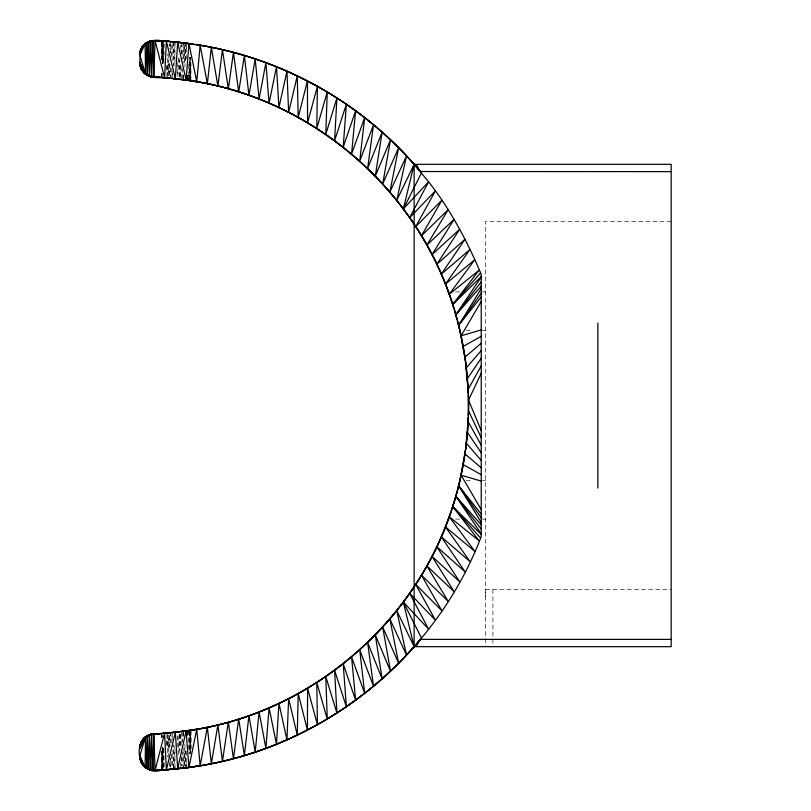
<?xml version="1.0" encoding="UTF-8"?>
<svg xmlns="http://www.w3.org/2000/svg" width="811" height="811" viewBox="0 0 811 811"><rect width="100%" height="100%" fill="white"/><g stroke="black" fill="none" stroke-linecap="round" stroke-linejoin="round"><path stroke-width="0.61" stroke-dasharray="4.05 3.04" d="M162.007 751.158L162.007 770.095L161.906 751.168M162.362 747.347L162.362 768.808L162.18 751.148M162.859 747.316L162.859 768.777L162.545 747.337M163.477 748.543L163.477 768.737L163.092 747.306M167.066 745.745L167.066 734.371M168.212 757.028L168.212 735.536M169.448 761.975L169.448 767.034L169.286 764.52M169.458 748.077L169.458 735.435M170.766 766.922L170.766 758.072M170.776 742.896L170.776 734.046L171.151 742.866M172.145 754.149L172.145 766.8L171.577 754.21M172.145 740.24L172.145 732.647L172.337 737.686M173.544 767.946L173.544 745.157M174.963 767.804L174.963 748.817M177.741 62.477L177.741 76.416L178.613 56.243M179.15 76.67L179.15 55.837M180.559 64.576L180.559 78.069L181.076 65.397M180.559 48.64L180.559 44.96M181.928 78.241L181.928 68.428M181.928 53.708L181.928 45.122M183.245 79.64L183.245 73.507M183.245 58.777L183.245 44.047L182.657 59.254M184.482 62.619L184.492 44.2L183.803 63.207M185.628 60.318L185.638 44.341L184.878 67.151M186.672 48.163L186.672 44.473L186.206 59.71M187.605 79.022L187.605 75.332M188.456 75.464L188.456 79.143L188.841 61.981M189.216 79.265L189.216 62.041M189.845 57.206L189.845 79.356L190.149 57.257M190.332 57.277L190.332 79.437L190.555 57.307M190.686 62.254L190.686 79.488L190.788 62.265M190.889 62.285L190.96 80.765M485.627 596.734L485.627 589.597L671.173 589.597M161.906 59.832L162.007 42.172M162.18 59.852L162.352 42.192L162.362 63.653M162.545 63.663L162.839 42.223L162.859 63.684M163.092 63.694L163.457 42.263L163.477 62.457M189.237 79.265L189.612 57.175M163.792 62.488L164.207 42.314M187.635 79.022L187.716 75.352M166.245 70.243L166.387 65.204M167.107 76.629L167.816 53.942M168.303 75.464L168.85 59.081M169.286 46.48L169.367 43.956L169.448 49.025M183.286 78.373L183.418 74.582M169.55 75.575L169.996 62.974M170.361 52.887L170.766 41.543L170.766 52.928M181.928 79.468L182.293 69.361M171.151 68.134L170.817 76.964L170.776 68.104M171.577 56.79L172.145 41.665M181.502 54.033L181.928 42.669M172.196 77.096L172.337 73.314M172.824 60.703L173.503 43.054M174.03 65.884L174.912 43.186M179.251 76.599L179.88 60.186M671.173 221.403L485.627 221.403L485.627 646.681M455.6 291.899L460.476 291.899M482.322 291.899L485.627 291.899M466.183 330.624L472.448 330.624M482.322 330.624L485.627 330.624M466.183 480.376L472.448 480.376M482.322 480.376L485.627 480.376M455.6 519.101L460.476 519.101M482.322 519.101L485.627 519.101M178.613 754.757L177.842 734.573L177.741 748.523M181.076 745.603L180.6 732.972L180.559 746.424M181.502 756.967L181.836 765.807M179.251 734.401L179.88 750.814M174.03 745.116L174.912 767.814M172.824 750.297L173.503 767.946M181.928 731.532L182.293 741.639M182.657 751.746L183.205 766.912L183.245 752.223M169.55 735.425L169.996 748.026M170.361 758.113L170.675 766.932M183.245 731.36L183.418 736.418M183.803 747.793L184.442 766.76L184.482 748.381M168.303 735.536L168.85 751.919M184.878 743.849L185.597 766.618L185.628 750.682M167.107 734.371L167.816 757.058M186.206 751.29L186.631 766.486L186.672 762.837M166.245 740.757L166.387 745.796M187.635 731.978L187.716 735.648M188.841 749.019L188.487 731.846L188.456 735.536M163.792 748.512L164.207 768.686M189.237 731.735L189.612 753.824M190.149 753.743L189.855 731.644L189.845 753.794M190.555 753.693L190.342 731.563L190.332 753.723M190.788 748.735L190.697 731.512L190.686 748.746M190.899 731.481L190.93 748.705M161.744 734.776L161.744 737.29L161.734 733.509M492.926 589.597L492.926 646.681M190.96 730.235L190.889 748.715M189.216 731.735L189.216 748.958M187.605 730.752L187.605 735.668M183.245 732.586L183.245 737.493M181.928 732.759L181.928 742.572M181.928 757.292L181.928 765.878M180.559 762.36L180.559 768.493M179.15 734.33L179.15 755.163M174.963 43.196L174.963 62.183M173.544 41.797L173.544 65.843M172.145 44.2L172.145 56.851M172.145 70.76L172.145 77.086M169.458 62.923L169.458 75.565M168.212 53.972L168.212 75.464M167.066 65.255L167.066 76.629M162.007 42.172L162.007 59.842M161.734 42.152L161.734 59.821M161.734 751.179L161.734 768.848M161.805 751.179L161.805 770.105L161.774 751.179M161.805 734.766L161.805 737.29L161.815 734.766M162.007 734.756L162.007 737.28L162.028 734.756M161.744 73.71L161.734 77.491L161.734 73.7M161.805 42.162L161.774 59.821L161.805 42.162M161.825 73.71L161.805 77.491L161.805 73.71M162.048 73.73L162.007 77.511L162.007 73.72"/><path stroke-width="1.22" d="M468.322 417.503L465.727 448.595L459.918 480.376C466.477 452.356 469.316 423.464 468.383 394.693L468.383 416.307C469.305 387.526 466.487 358.624 459.908 330.584L465.727 362.405L468.322 393.497M152.539 734.056L145.544 736.946L139.827 748.543C139.685 741.416 145.453 734.837 152.539 734.056C130.348 738.172 137.363 778.195 161.734 770.105L152.711 770.359L146.862 768.352L147.42 735.729L152.539 734.056L169.458 732.901L164.238 733.337L165.089 733.266M166.032 733.195L149.447 734.807L148.768 769.325L155.043 770.45L177.741 768.798M150.795 770.004L151.596 734.208C145.341 735.354 140.323 740.99 139.877 747.326C140.323 740.97 145.341 735.374 151.596 734.208L152.904 770.379C146.112 769.791 140.354 763.891 139.877 757.109C140.344 763.151 144.905 768.564 150.795 770.004L149.447 734.807L151.606 734.208C144.926 735.425 139.715 741.751 139.827 748.543L143.882 738.436L145.544 736.946L146.862 768.352L141.793 763.181L139.827 755.852L145.544 736.946L145.118 767.105L146.862 768.352M152.904 770.379L153.816 733.945L161.734 733.509M167.066 77.886L153.816 77.055L155.043 40.55L158.317 40.702L152.62 40.651L148.332 41.868L143.618 45.325L140.445 50.921L139.827 62.457L141.175 68.59L144.662 73.314L149.214 76.112L166.032 77.805L164.238 77.663L165.089 77.734M163.487 77.613L169.458 78.099L151.596 76.792L152.904 40.621L170.766 41.543L190.96 43.835M161.734 77.491C152.427 78.839 140.506 74.49 139.877 63.734C140.364 70.405 145.939 76.234 152.6 76.954L149.447 76.193L150.795 40.996L153.776 40.55C146.73 40.743 140.455 46.683 139.897 53.719C140.455 46.673 146.72 40.732 153.776 40.55M150.958 76.65L145.544 74.054L139.827 55.148C139.725 48.65 144.48 42.527 150.795 40.996L151.596 76.792L147.379 75.261L148.768 41.675L152.904 40.621L153.816 77.055C146.7 76.883 140.374 70.841 139.877 63.734M454.048 502.09L451.18 510.981C461.398 480.832 467.156 449.193 468.342 417.381M149.447 76.193L147.42 75.271L146.862 42.648L145.118 43.895L145.544 74.054L139.827 62.457L141.175 68.59L145.544 74.054L146.862 42.648L148.768 41.675L149.447 76.193L151.596 76.792M168.212 41.341L165.089 41.108L166.377 41.199L164.592 77.694L186.662 80.117L185.628 79.965M174.963 41.929L177.68 42.202L175.358 78.687L187.605 80.248M151.191 40.905C144.094 42 141.367 48.954 139.827 55.148C139.735 47.869 145.666 41.26 152.904 40.621C145.676 41.249 139.715 47.9 139.827 55.148L145.118 43.895L141.813 47.778L139.897 53.719M143.882 738.436L142.472 740.159L139.827 748.543C139.766 742.572 143.75 736.885 149.346 734.847M451.18 300.019L454.048 308.91C418.74 189.298 309.731 96.205 186.074 80.025L188.943 43.551L187.605 43.368M143.618 45.325L141.134 49.096L139.827 55.148L142.26 47.068M142.472 740.159L141.327 742.075L139.827 748.543L140.039 746.008M140.08 52.421L139.827 55.148L141.215 48.924M420.037 171.212C364.392 104.213 283.962 58.493 197.945 44.889L200.165 45.254L196.749 81.729C319.818 101.993 425.704 198.624 457.069 319.352M139.827 748.543L140.496 744.143L139.989 746.313M139.877 747.326C140.344 740.98 145.351 735.384 151.606 734.208M139.928 746.749L141.895 741.041L147.42 735.729L148.768 769.325C143.456 767.125 139.766 761.62 139.827 755.852L145.118 767.105L141.793 763.181L140.333 759.684M188.466 767.51L189.216 767.409L187.605 767.632L188.943 767.449L196.749 729.271C312.539 710.041 413.722 623.578 450.764 512.187L448.463 518.564M139.958 746.566C140.678 741.112 144.703 736.297 149.954 734.634M176.352 768.94L177.68 768.798L186.074 730.975C317.365 714.004 431.3 609.852 459.878 480.578M139.968 53.06C141.185 42.709 152.934 38.441 162.007 40.905M139.979 53.009L140.485 50.789M168.212 769.659L165.089 769.892L166.377 769.801L175.358 732.313L196.749 729.271L200.165 765.746L186.672 767.753M173.544 41.797L200.165 45.254L207.352 83.766L211.336 47.302L217.885 86.159L222.427 49.694L228.337 88.896L233.436 52.431L238.698 91.978L244.364 55.513L248.947 95.394L255.191 58.929L259.074 99.155L265.896 62.68L269.08 103.23L276.49 66.766L278.933 107.65L286.942 71.175L288.645 112.374L297.262 75.91L298.205 117.423L307.43 80.958L307.582 122.785L317.425 86.321L316.777 128.452L327.259 91.988L325.789 134.413L336.91 97.969L334.598 140.668L346.368 104.234L343.195 147.217L355.623 110.803L351.568 154.039L364.676 117.646L359.719 161.136L373.516 124.772L367.626 168.485L382.123 132.173L375.29 176.099L390.496 139.827L382.701 183.965L398.627 147.744L389.858 192.065L406.514 155.905L396.731 200.398L414.137 164.319L428.593 181.816L403.331 208.944L414.137 164.319C355.816 97.604 272.466 53.567 184.492 42.973M140.009 52.827L140.617 50.383M458.945 484.268L459.827 480.791M457.445 490.26L458.985 484.126M147.997 768.97L155.043 770.45L164.592 733.306L187.605 730.752M140.11 745.664L141.347 742.045M454.515 500.549L456.928 492.125M140.222 51.772L141.813 47.778L144.713 44.24M448.311 519.01C409.667 627.258 309.731 710.679 196.15 729.383L196.749 729.271L184.482 731.187M481.227 276.632L452.67 304.52L479.108 270.215L449.182 294.292L474.749 259.743L445.361 284.195L470.056 249.403L441.214 274.219L465.048 239.225L436.734 264.386L459.725 229.199L431.939 254.705L454.089 219.345L426.819 245.186L448.159 209.674L421.406 235.839L441.924 200.185L415.678 226.685L435.395 190.899L409.646 217.713L428.593 181.816C450.673 209.846 467.45 241.607 481.227 274.382L481.227 536.618C435.446 656.859 322.737 748.168 195.279 766.537M481.227 373.293L468.515 400.097L481.227 430.651M403.331 208.944L421.497 172.956M468.342 393.619L468.16 389.3L481.227 365.832M481.227 301.449L461.094 335.805L464.977 357.063L468.16 389.3M481.227 329.925L461.094 335.805L458.631 325.292L481.227 288.625M459.878 330.422L455.823 314.85L481.227 277.058M467.45 378.524L481.227 358.188M417.442 644.279L420.362 639.382L671.173 639.382M459.857 330.341L457.445 320.74L458.631 325.292L481.227 293.126M456.928 318.875L454.515 310.451L455.823 314.85L481.227 281.904M458.631 325.292L481.227 296.938M417.057 644.806L414.137 646.681C357.235 711.734 276.561 755.284 190.96 767.165C279.572 754.899 362.872 708.601 420.037 639.788M420.26 639.473L414.137 646.681L396.731 610.602L406.514 655.095L389.858 618.935L398.627 663.256L382.701 627.035L390.496 671.173L375.29 634.901L382.123 678.827L367.626 642.515L373.516 686.228L359.719 649.864L364.676 693.354L351.568 656.961L355.623 700.197L343.195 663.783L346.368 706.766L334.598 670.332L336.91 713.031L325.789 676.587L327.259 719.012L316.777 682.548L317.425 724.679L307.582 688.215L307.43 730.042L298.205 693.577L297.262 735.09L288.645 698.626L286.942 739.825L278.933 703.35L276.49 744.234L269.08 707.77L265.896 748.32L259.074 711.845L255.191 752.071L248.947 715.606L244.364 755.487L238.698 719.022L233.436 758.569L228.337 722.104L222.427 761.306L217.885 724.841L211.336 763.698L207.352 727.234L200.165 765.746L173.544 769.203M466.386 367.768L481.227 350.595M452.67 304.52L480.447 273.084M455.823 314.85L481.227 286.192M464.977 357.063L481.227 343.246M463.203 346.398L481.227 336.312M146.69 42.76L152.813 40.631L150.511 41.077M190.686 730.285L196.749 729.271M183.245 731.36L189.845 730.417M181.928 731.532L189.216 730.508M163.487 733.387L188.456 730.62M185.628 731.035L186.662 730.883M184.492 768.027L190.889 767.176M163.477 770.004L190.686 767.206M162.859 770.044L190.332 767.257M151.404 734.249L153.816 733.945L155.043 770.45L169.448 769.568M179.15 731.877L173.554 732.505M177.741 732.049L172.145 732.647M170.776 732.779L175.358 732.313L177.68 768.798L181.928 768.331M174.963 732.353L176.352 732.201M177.68 768.798L179.15 768.646M162.362 733.468L168.212 733.012M161.805 733.509L167.066 733.114M162.362 770.075L170.766 769.457M166.032 769.821L167.066 769.751M152.62 40.651L169.448 41.432M200.165 45.254C285.472 59.335 365.102 104.923 420.26 171.526L671.173 171.618M414.137 646.681L671.173 646.681L671.173 164.319L414.137 164.319L414.137 646.681L403.331 602.056L428.593 629.184L409.646 593.287L435.395 620.101L415.678 584.315L441.924 610.815L421.406 575.161L448.159 601.326L426.819 565.814L454.089 591.655L431.939 556.295L459.725 581.801L436.734 546.614L465.048 571.775L441.214 536.781L470.056 561.597L445.361 526.805L474.749 551.257L449.182 516.708L479.108 540.785L452.67 506.48L481.227 534.368M152.306 770.308L155.043 770.45M158.084 40.692L161.734 40.895M170.766 41.543L155.043 40.55L164.592 77.694L177.741 78.951M162.859 40.955L179.15 42.354M163.477 40.996L180.559 42.507M162.007 77.511L164.592 77.694L162.362 77.532M166.032 41.179L167.066 41.249M143.506 765.554L148.94 769.396L153.614 770.44C146.548 770.176 140.384 764.144 139.877 757.109M414.33 164.319L417.057 166.194M176.352 42.06L177.741 42.202M170.776 78.221L179.15 79.123M172.145 78.353L190.96 80.765C306.68 97.918 409.16 182.009 448.402 292.234M173.554 78.495L175.358 78.687L166.377 41.199M177.68 42.202L188.943 43.551L196.749 81.729L186.074 80.025L177.68 42.202L181.928 42.669M174.963 78.647L176.352 78.799M140.8 761.103C142.797 766.354 147.997 770.146 153.614 770.44M151.292 76.731L153.816 77.055M181.928 79.468L189.216 80.492M188.943 43.551L190.332 43.743M183.245 79.64L189.845 80.583M184.482 79.813L186.074 80.025M190.686 80.715L196.749 81.729L190.889 80.755M150.653 769.963L152.944 770.389M152.6 76.954C146.862 76.275 141.834 71.926 140.344 66.34M150.248 769.852L152.711 770.359M152.032 76.873C145.169 75.828 139.735 69.391 139.827 62.457L143.882 72.564L145.544 74.054M151.85 76.842L146.152 74.5M151.657 770.197L147.602 768.767L143.942 766.02L141.165 761.965L139.989 758.072L141.418 762.502M481.227 481.075L461.094 475.195L481.227 509.551M463.203 464.602L481.227 474.688M147.379 75.261L142.371 70.709L139.989 64.677L141.327 68.925L143.882 72.564M146.73 74.876L143.496 72.149M464.977 453.937L481.227 467.754M481.227 533.942L455.823 496.15L481.227 524.808M452.67 506.48L480.447 537.916M466.386 443.232L481.227 460.405M481.227 522.375L458.631 485.708L481.227 514.062M455.823 496.15L481.227 529.096M458.631 485.708L481.227 517.874M417.442 166.721L420.362 171.618M467.45 432.476L481.227 452.812M468.16 421.7L481.227 445.168M403.331 602.056L421.497 638.044M468.515 410.903L481.227 437.707M141.418 69.107L139.827 62.457L142.472 70.841M140.019 758.265L139.827 755.852L143.577 765.625M448.392 292.213L450.764 298.813M140.536 760.353L139.827 755.852L142.26 763.932M141.327 68.925L139.827 62.457L140.019 64.88M139.827 755.852L141.215 762.076M186.074 730.975L188.943 767.449M164.592 733.306L166.377 769.801M597.869 322.95L597.869 488.05M417.635 643.802A8.617 2.636 -68.8 0 1 417.067 644.623M417.452 644.451A8.617 2.97 -71 0 1 416.854 645.221M417.067 166.377A8.617 2.636 68.8 0 1 417.635 167.198M416.854 165.779A8.617 2.97 71 0 1 417.452 166.549"/></g></svg>
